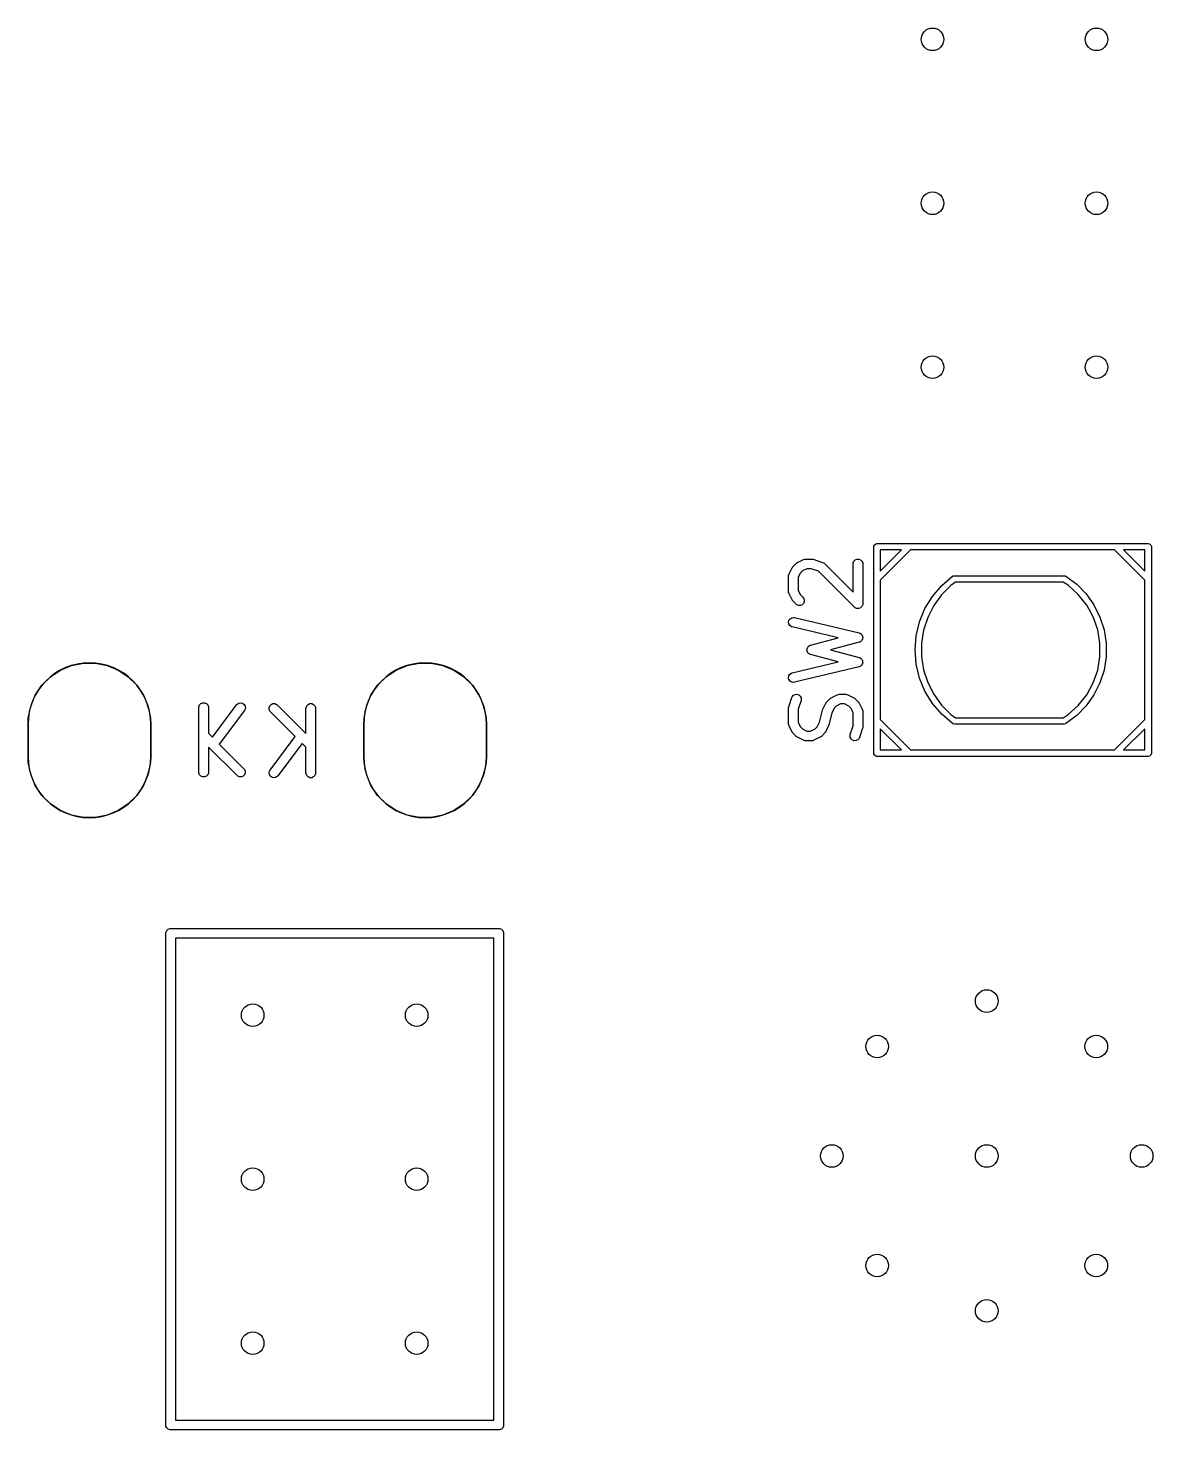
# Model space of a CAD drawing. Extents: x 0.3 to 2.1, y 0.23 to 2.1.
# Drawn here: x 1.415 to 2.101, y 0.233 to 1.088 of the extents above; entities that cross this region are included whole.
import ezdxf

# ---------------------------------------------------------------- set-up
doc = ezdxf.new("R2010")
doc.units = 0
doc.header["$MEASUREMENT"] = 0
doc.layers.add('BLACK', color=7, linetype='CONTINUOUS')

msp = doc.modelspace()

# ---------------------------------------------------------------- linework, layer by layer
at = {"layer": 'BLACK', "linetype": 'CONTINUOUS'}
for p, q in [((1.9311, 0.77165), (1.93125, 0.77241)), ((1.9311, 0.64567), (1.9311, 0.77165)), ((1.93125, 0.77241), (1.93232, 0.77347)), ((1.93232, 0.77347), (1.93307, 0.77362)), ((1.93307, 0.77362), (2.09843, 0.77362)), ((1.95357, 0.76969), (1.93504, 0.75115)), ((1.93504, 0.76969), (1.93504, 0.75672)), ((1.93504, 0.75672), (1.948, 0.76969)), ((1.948, 0.76969), (1.93504, 0.76969)), ((2.07792, 0.76969), (1.95357, 0.76969)), ((2.09646, 0.75115), (2.07792, 0.76969)), ((2.08349, 0.76969), (2.09646, 0.75672)), ((2.09646, 0.76969), (2.08349, 0.76969)), ((2.09646, 0.75672), (2.09646, 0.76969)), ((2.09843, 0.77362), (2.09918, 0.77347)), ((2.09918, 0.77347), (2.10024, 0.77241)), ((2.10024, 0.77241), (2.10039, 0.77165)), ((2.10039, 0.77165), (2.10039, 0.64567)), ((1.88187, 0.75949), (1.88374, 0.76137)), ((1.88374, 0.76137), (1.88397, 0.76155)), ((1.88397, 0.76155), (1.88402, 0.76161)), ((1.88402, 0.76161), (1.88411, 0.76167)), ((1.88411, 0.76167), (1.88419, 0.76174)), ((1.88419, 0.76174), (1.88426, 0.76177)), ((1.88426, 0.76177), (1.88451, 0.76192)), ((1.88451, 0.76192), (1.88826, 0.7638)), ((1.88826, 0.7638), (1.8888, 0.764)), ((1.8888, 0.764), (1.8889, 0.76401)), ((1.8889, 0.76401), (1.889, 0.76405)), ((1.889, 0.76405), (1.88958, 0.76411)), ((1.88958, 0.76411), (1.89333, 0.76411)), ((1.89333, 0.76411), (1.89362, 0.76408)), ((1.89362, 0.76408), (1.8937, 0.76408)), ((1.8937, 0.76408), (1.8938, 0.76406)), ((1.8938, 0.76406), (1.8939, 0.76405)), ((1.8939, 0.76405), (1.89398, 0.76402)), ((1.89398, 0.76402), (1.89426, 0.76396)), ((1.89426, 0.76396), (1.89989, 0.76208)), ((1.89989, 0.76208), (1.90041, 0.76185)), ((1.90041, 0.76185), (1.90049, 0.76178)), ((1.90049, 0.76178), (1.90059, 0.76174)), ((1.90059, 0.76174), (1.90104, 0.76137)), ((1.90104, 0.76137), (1.9185, 0.74391)), ((1.9185, 0.76115), (1.91855, 0.76173)), ((1.9185, 0.74391), (1.9185, 0.76115)), ((1.91855, 0.76173), (1.91899, 0.7628)), ((1.91899, 0.7628), (1.91981, 0.76361)), ((1.91981, 0.76361), (1.92087, 0.76405)), ((1.92087, 0.76405), (1.92203, 0.76405)), ((1.92203, 0.76405), (1.92309, 0.76361)), ((1.92309, 0.76361), (1.9239, 0.7628)), ((1.9239, 0.7628), (1.92435, 0.76173)), ((1.92435, 0.76173), (1.9244, 0.76115)), ((1.9244, 0.76115), (1.9244, 0.73678)), ((1.87913, 0.75366), (1.87918, 0.75423)), ((1.87913, 0.74428), (1.87913, 0.75366)), ((1.87918, 0.75423), (1.87922, 0.75433)), ((1.87922, 0.75433), (1.87923, 0.75444)), ((1.87923, 0.75444), (1.87944, 0.75498)), ((1.87944, 0.75498), (1.88131, 0.75873)), ((1.88131, 0.75873), (1.88147, 0.75897)), ((1.88147, 0.75897), (1.8815, 0.75905)), ((1.8815, 0.75905), (1.88157, 0.75913)), ((1.88157, 0.75913), (1.88162, 0.75922)), ((1.88162, 0.75922), (1.88168, 0.75927)), ((1.88168, 0.75927), (1.88187, 0.75949)), ((1.88638, 0.75566), (1.88503, 0.75296)), ((1.88503, 0.75296), (1.88503, 0.74498)), ((1.88758, 0.75685), (1.88638, 0.75566)), ((1.89028, 0.7582), (1.88758, 0.75685)), ((1.89285, 0.7582), (1.89028, 0.7582)), ((1.89736, 0.7567), (1.89285, 0.7582)), ((1.91936, 0.7347), (1.89736, 0.7567)), ((1.97254, 0.7479), (1.97916, 0.75356)), ((1.97916, 0.75356), (1.97942, 0.75365)), ((1.97916, 0.75356), (1.97916, 0.75356)), ((1.97942, 0.75365), (1.97956, 0.75379)), ((1.97956, 0.75379), (1.98031, 0.75394)), ((1.98031, 0.75394), (1.98031, 0.75394)), ((1.98031, 0.75394), (1.98031, 0.75394)), ((1.98031, 0.75394), (1.98031, 0.75394)), ((1.98031, 0.75394), (2.04724, 0.75394)), ((2.04724, 0.75394), (2.048, 0.75379)), ((2.048, 0.75379), (2.0481, 0.75368)), ((2.0481, 0.75368), (2.0483, 0.75363)), ((2.0483, 0.75363), (2.0483, 0.75363)), ((2.0483, 0.75363), (2.05488, 0.74869)), ((1.87918, 0.74371), (1.87913, 0.74428)), ((1.88503, 0.74498), (1.88638, 0.74228)), ((1.93504, 0.75115), (1.93504, 0.66617)), ((1.96689, 0.74128), (1.97254, 0.7479)), ((1.97819, 0.74799), (1.97246, 0.74225)), ((1.98096, 0.75), (1.97819, 0.74799)), ((2.04667, 0.75), (1.98096, 0.75)), ((2.04968, 0.74808), (2.04667, 0.75)), ((2.05582, 0.74254), (2.04968, 0.74808)), ((2.05488, 0.74869), (2.06062, 0.7428)), ((2.09646, 0.66617), (2.09646, 0.75115)), ((1.87922, 0.74361), (1.87918, 0.74371)), ((1.87923, 0.7435), (1.87922, 0.74361)), ((1.87944, 0.74296), (1.87923, 0.7435)), ((1.88131, 0.73921), (1.87944, 0.74296)), ((1.88147, 0.73896), (1.88131, 0.73921)), ((1.8815, 0.73889), (1.88147, 0.73896)), ((1.88157, 0.73881), (1.8815, 0.73889)), ((1.88162, 0.73872), (1.88157, 0.73881)), ((1.88168, 0.73867), (1.88162, 0.73872)), ((1.88187, 0.73844), (1.88168, 0.73867)), ((1.88374, 0.73657), (1.88187, 0.73844)), ((1.88419, 0.7362), (1.88374, 0.73657)), ((1.88525, 0.73576), (1.88419, 0.7362)), ((1.88641, 0.73576), (1.88525, 0.73576)), ((1.88638, 0.74228), (1.88792, 0.74075)), ((1.88747, 0.7362), (1.88641, 0.73576)), ((1.88828, 0.73702), (1.88747, 0.7362)), ((1.88792, 0.74075), (1.88828, 0.7403)), ((1.88828, 0.7403), (1.88873, 0.73923)), ((1.88873, 0.73808), (1.88828, 0.73702)), ((1.88873, 0.73923), (1.88873, 0.73808)), ((1.92422, 0.7359), (1.9239, 0.73514)), ((1.92435, 0.73621), (1.92422, 0.7359)), ((1.9244, 0.73678), (1.92435, 0.73621)), ((1.96234, 0.73385), (1.96689, 0.74128)), ((1.96769, 0.73568), (1.96401, 0.72845)), ((1.97246, 0.74225), (1.96769, 0.73568)), ((2.06096, 0.73604), (2.05582, 0.74254)), ((2.06062, 0.7428), (2.06538, 0.73609)), ((2.06495, 0.72878), (2.06096, 0.73604)), ((2.06538, 0.73609), (2.06906, 0.72874)), ((1.8794, 0.72677), (1.88007, 0.7277)), ((1.88007, 0.7277), (1.88105, 0.7283)), ((1.88105, 0.7283), (1.88219, 0.72849)), ((1.88219, 0.72849), (1.88276, 0.72841)), ((1.88276, 0.72841), (1.92213, 0.71903)), ((1.91981, 0.73433), (1.91936, 0.7347)), ((1.92056, 0.73402), (1.91981, 0.73433)), ((1.92087, 0.73389), (1.92056, 0.73402)), ((1.92203, 0.73389), (1.92087, 0.73389)), ((1.92087, 0.73389), (1.92087, 0.73389)), ((1.92309, 0.73433), (1.92203, 0.73389)), ((1.9239, 0.73514), (1.92309, 0.73433)), ((1.95901, 0.72581), (1.96234, 0.73385)), ((1.96401, 0.72845), (1.9615, 0.72073)), ((2.06767, 0.72096), (2.06495, 0.72878)), ((2.06906, 0.72874), (2.07156, 0.7209)), ((1.87913, 0.72564), (1.8794, 0.72677)), ((1.87931, 0.72451), (1.87913, 0.72564)), ((1.87991, 0.72353), (1.87931, 0.72451)), ((1.88085, 0.72285), (1.87991, 0.72353)), ((1.8814, 0.72266), (1.88085, 0.72285)), ((1.90938, 0.716), (1.8814, 0.72266)), ((1.92213, 0.71903), (1.92233, 0.71896)), ((1.92233, 0.71896), (1.9224, 0.71896)), ((1.9224, 0.71896), (1.92247, 0.71892)), ((1.92247, 0.71892), (1.92268, 0.71884)), ((1.92268, 0.71884), (1.92303, 0.71859)), ((1.92303, 0.71859), (1.9234, 0.71838)), ((1.9234, 0.71838), (1.92349, 0.71826)), ((1.95698, 0.71734), (1.95901, 0.72581)), ((1.9615, 0.72073), (1.96023, 0.71272)), ((2.06904, 0.7128), (2.06767, 0.72096)), ((2.07156, 0.7209), (2.07283, 0.71277)), ((1.89053, 0.70961), (1.89063, 0.70978)), ((1.89063, 0.70978), (1.89068, 0.70996)), ((1.89068, 0.70996), (1.89092, 0.71027)), ((1.89092, 0.71027), (1.89111, 0.71061)), ((1.89111, 0.71061), (1.89126, 0.71073)), ((1.89126, 0.71073), (1.89138, 0.71088)), ((1.89138, 0.71088), (1.89172, 0.71107)), ((1.89172, 0.71107), (1.89203, 0.71131)), ((1.89203, 0.71131), (1.89231, 0.71142)), ((1.89231, 0.71142), (1.89238, 0.71146)), ((1.89238, 0.71146), (1.89243, 0.71146)), ((1.89243, 0.71146), (1.89257, 0.71151)), ((1.89257, 0.71151), (1.90938, 0.716)), ((1.92221, 0.71331), (1.90479, 0.70866)), ((1.92241, 0.71338), (1.92221, 0.71331)), ((1.92248, 0.71339), (1.92241, 0.71338)), ((1.92254, 0.71343), (1.92248, 0.71339)), ((1.92275, 0.71351), (1.92254, 0.71343)), ((1.92309, 0.71377), (1.92275, 0.71351)), ((1.92346, 0.714), (1.92309, 0.71377)), ((1.92355, 0.71412), (1.92346, 0.714)), ((1.92349, 0.71826), (1.92361, 0.71817)), ((1.92367, 0.71421), (1.92355, 0.71412)), ((1.92361, 0.71817), (1.92384, 0.7178)), ((1.92388, 0.71458), (1.92367, 0.71421)), ((1.92384, 0.7178), (1.9241, 0.71746)), ((1.92413, 0.71493), (1.92388, 0.71458)), ((1.9241, 0.71746), (1.92414, 0.71732)), ((1.92417, 0.71508), (1.92413, 0.71493)), ((1.92414, 0.71732), (1.92422, 0.71719)), ((1.92424, 0.71521), (1.92417, 0.71508)), ((1.92422, 0.71719), (1.92429, 0.71676)), ((1.9243, 0.71563), (1.92424, 0.71521)), ((1.92429, 0.71676), (1.9244, 0.71635)), ((1.9244, 0.71605), (1.9243, 0.71563)), ((1.9244, 0.71635), (1.92438, 0.7162)), ((1.92438, 0.7162), (1.9244, 0.71605)), ((1.95629, 0.70866), (1.95698, 0.71734)), ((1.96023, 0.71272), (1.96023, 0.7046)), ((2.06904, 0.70452), (2.06904, 0.7128)), ((2.07283, 0.71277), (2.07283, 0.70455)), ((1.8814, 0.69466), (1.90938, 0.70132)), ((1.89038, 0.70885), (1.89048, 0.70923)), ((1.89041, 0.70866), (1.89038, 0.70885)), ((1.89038, 0.70847), (1.89041, 0.70866)), ((1.89048, 0.7081), (1.89038, 0.70847)), ((1.89048, 0.70923), (1.89053, 0.70961)), ((1.89053, 0.70771), (1.89048, 0.7081)), ((1.89063, 0.70754), (1.89053, 0.70771)), ((1.89068, 0.70736), (1.89063, 0.70754)), ((1.89092, 0.70705), (1.89068, 0.70736)), ((1.89111, 0.70671), (1.89092, 0.70705)), ((1.89126, 0.7066), (1.89111, 0.70671)), ((1.89138, 0.70644), (1.89126, 0.7066)), ((1.89172, 0.70625), (1.89138, 0.70644)), ((1.89203, 0.70601), (1.89172, 0.70625)), ((1.89231, 0.70591), (1.89203, 0.70601)), ((1.89238, 0.70587), (1.89231, 0.70591)), ((1.89243, 0.70586), (1.89238, 0.70587)), ((1.89257, 0.70581), (1.89243, 0.70586)), ((1.90938, 0.70132), (1.89257, 0.70581)), ((1.90479, 0.70866), (1.92221, 0.70402)), ((1.92221, 0.70402), (1.92241, 0.70394)), ((1.92241, 0.70394), (1.92248, 0.70393)), ((1.92248, 0.70393), (1.92254, 0.70389)), ((1.92254, 0.70389), (1.92275, 0.70381)), ((1.92275, 0.70381), (1.92309, 0.70355)), ((1.92309, 0.70355), (1.92346, 0.70333)), ((1.92346, 0.70333), (1.92355, 0.7032)), ((1.92355, 0.7032), (1.92367, 0.70311)), ((1.92367, 0.70311), (1.92388, 0.70274)), ((1.92388, 0.70274), (1.92413, 0.70239)), ((1.92413, 0.70239), (1.92417, 0.70225)), ((1.92417, 0.70225), (1.92424, 0.70211)), ((1.92424, 0.70211), (1.9243, 0.70169)), ((1.9243, 0.70169), (1.9244, 0.70127)), ((1.9244, 0.70127), (1.92438, 0.70112)), ((1.95698, 0.69998), (1.95629, 0.70866)), ((1.96023, 0.7046), (1.9615, 0.69659)), ((2.06767, 0.69636), (2.06904, 0.70452)), ((2.07283, 0.70455), (2.07156, 0.69642)), ((1.42903, 0.6923), (1.43512, 0.69637)), ((1.43512, 0.69637), (1.4419, 0.69918)), ((1.4419, 0.69918), (1.44909, 0.70061)), ((1.44909, 0.70061), (1.45642, 0.70061)), ((1.45642, 0.70061), (1.46361, 0.69918)), ((1.46361, 0.69918), (1.47039, 0.69637)), ((1.47039, 0.69637), (1.47648, 0.6923)), ((1.63375, 0.6923), (1.63985, 0.69637)), ((1.63985, 0.69637), (1.64662, 0.69918)), ((1.64662, 0.69918), (1.65381, 0.70061)), ((1.65381, 0.70061), (1.66115, 0.70061)), ((1.66115, 0.70061), (1.66834, 0.69918)), ((1.66834, 0.69918), (1.67511, 0.69637)), ((1.67511, 0.69637), (1.68121, 0.6923)), ((1.87913, 0.69168), (1.87931, 0.69282)), ((1.87931, 0.69282), (1.87991, 0.6938)), ((1.87991, 0.6938), (1.88085, 0.69447)), ((1.88085, 0.69447), (1.8814, 0.69466)), ((1.92213, 0.69829), (1.88276, 0.68892)), ((1.92233, 0.69836), (1.92213, 0.69829)), ((1.9224, 0.69837), (1.92233, 0.69836)), ((1.92247, 0.6984), (1.9224, 0.69837)), ((1.92268, 0.69848), (1.92247, 0.6984)), ((1.92303, 0.69873), (1.92268, 0.69848)), ((1.9234, 0.69894), (1.92303, 0.69873)), ((1.92349, 0.69907), (1.9234, 0.69894)), ((1.92361, 0.69915), (1.92349, 0.69907)), ((1.92384, 0.69952), (1.92361, 0.69915)), ((1.9241, 0.69986), (1.92384, 0.69952)), ((1.92414, 0.70001), (1.9241, 0.69986)), ((1.92422, 0.70014), (1.92414, 0.70001)), ((1.92429, 0.70056), (1.92422, 0.70014)), ((1.9244, 0.70097), (1.92429, 0.70056)), ((1.92438, 0.70112), (1.9244, 0.70097)), ((1.95901, 0.69151), (1.95698, 0.69998)), ((1.9615, 0.69659), (1.96401, 0.68887)), ((2.06495, 0.68854), (2.06767, 0.69636)), ((2.07156, 0.69642), (2.06906, 0.68859)), ((1.41977, 0.68102), (1.42384, 0.68711)), ((1.42384, 0.68711), (1.42903, 0.6923)), ((1.47648, 0.6923), (1.48167, 0.68711)), ((1.48167, 0.68711), (1.48574, 0.68102)), ((1.6245, 0.68102), (1.62857, 0.68711)), ((1.62857, 0.68711), (1.63375, 0.6923)), ((1.68121, 0.6923), (1.68639, 0.68711)), ((1.68639, 0.68711), (1.69047, 0.68102)), ((1.8794, 0.69056), (1.87913, 0.69168)), ((1.88007, 0.68962), (1.8794, 0.69056)), ((1.88105, 0.68902), (1.88007, 0.68962)), ((1.88219, 0.68884), (1.88105, 0.68902)), ((1.88276, 0.68892), (1.88219, 0.68884)), ((1.96234, 0.68347), (1.95901, 0.69151)), ((1.96401, 0.68887), (1.96769, 0.68164)), ((2.06096, 0.68128), (2.06495, 0.68854)), ((2.06906, 0.68859), (2.06538, 0.68123)), ((1.41696, 0.67424), (1.41977, 0.68102)), ((1.48574, 0.68102), (1.48855, 0.67424)), ((1.51999, 0.67509), (1.5208, 0.6759)), ((1.5208, 0.6759), (1.52187, 0.67635)), ((1.52187, 0.67635), (1.52302, 0.67635)), ((1.52302, 0.67635), (1.52409, 0.6759)), ((1.52409, 0.6759), (1.5249, 0.67509)), ((1.54258, 0.67522), (1.54297, 0.67565)), ((1.54297, 0.67565), (1.54396, 0.67624)), ((1.54396, 0.67624), (1.5451, 0.6764)), ((1.5451, 0.6764), (1.54622, 0.67611)), ((1.54622, 0.67611), (1.54714, 0.67542)), ((1.56365, 0.67546), (1.56472, 0.6759)), ((1.56472, 0.6759), (1.56587, 0.6759)), ((1.56587, 0.6759), (1.56693, 0.67546)), ((1.58615, 0.67546), (1.58722, 0.6759)), ((1.58722, 0.6759), (1.58837, 0.6759)), ((1.58837, 0.6759), (1.58943, 0.67546)), ((1.62169, 0.67424), (1.6245, 0.68102)), ((1.69047, 0.68102), (1.69327, 0.67424)), ((1.87928, 0.67397), (1.88115, 0.6796)), ((1.88115, 0.6796), (1.88139, 0.68013)), ((1.88139, 0.68013), (1.88214, 0.681)), ((1.88214, 0.681), (1.88317, 0.68151)), ((1.88317, 0.68151), (1.88432, 0.68159)), ((1.88432, 0.68159), (1.88542, 0.68123)), ((1.88676, 0.67773), (1.88503, 0.67256)), ((1.88542, 0.68123), (1.88629, 0.68048)), ((1.88629, 0.68048), (1.8868, 0.67945)), ((1.88688, 0.6783), (1.88676, 0.67773)), ((1.8868, 0.67945), (1.88688, 0.6783)), ((1.90006, 0.67249), (1.90194, 0.67624)), ((1.90194, 0.67624), (1.90209, 0.67648)), ((1.90209, 0.67648), (1.90212, 0.67656)), ((1.90212, 0.67656), (1.90219, 0.67664)), ((1.90219, 0.67664), (1.90224, 0.67673)), ((1.90224, 0.67673), (1.9023, 0.67678)), ((1.9023, 0.67678), (1.90249, 0.677)), ((1.90249, 0.677), (1.90436, 0.67888)), ((1.90436, 0.67888), (1.90459, 0.67906)), ((1.90459, 0.67906), (1.90464, 0.67912)), ((1.90464, 0.67912), (1.90473, 0.67918)), ((1.90473, 0.67918), (1.90481, 0.67925)), ((1.90481, 0.67925), (1.90488, 0.67928)), ((1.90488, 0.67928), (1.90513, 0.67943)), ((1.90513, 0.67943), (1.90888, 0.68131)), ((1.9109, 0.67571), (1.9082, 0.67436)), ((1.90888, 0.68131), (1.90942, 0.68151)), ((1.90942, 0.68151), (1.90953, 0.68152)), ((1.90953, 0.68152), (1.90962, 0.68156)), ((1.90962, 0.68156), (1.9102, 0.68162)), ((1.9102, 0.68162), (1.91395, 0.68162)), ((1.91325, 0.67571), (1.9109, 0.67571)), ((1.91595, 0.67436), (1.91325, 0.67571)), ((1.91395, 0.68162), (1.91453, 0.68156)), ((1.91453, 0.68156), (1.91462, 0.68152)), ((1.91462, 0.68152), (1.91473, 0.68151)), ((1.91473, 0.68151), (1.91527, 0.68131)), ((1.91527, 0.68131), (1.91902, 0.67943)), ((1.91902, 0.67943), (1.91927, 0.67928)), ((1.91927, 0.67928), (1.91934, 0.67925)), ((1.91934, 0.67925), (1.91942, 0.67918)), ((1.91942, 0.67918), (1.91951, 0.67912)), ((1.91951, 0.67912), (1.91956, 0.67906)), ((1.91956, 0.67906), (1.91979, 0.67888)), ((1.91979, 0.67888), (1.92166, 0.677)), ((1.92166, 0.677), (1.92185, 0.67678)), ((1.92185, 0.67678), (1.92191, 0.67673)), ((1.92191, 0.67673), (1.92196, 0.67664)), ((1.92196, 0.67664), (1.92203, 0.67656)), ((1.92203, 0.67656), (1.92206, 0.67648)), ((1.92206, 0.67648), (1.92222, 0.67624)), ((1.92222, 0.67624), (1.92409, 0.67249)), ((1.96689, 0.67604), (1.96234, 0.68347)), ((1.97254, 0.66942), (1.96689, 0.67604)), ((1.96769, 0.68164), (1.97246, 0.67507)), ((2.05582, 0.67479), (2.06096, 0.68128)), ((2.06538, 0.68123), (2.06062, 0.67452)), ((1.41535, 0.66339), (1.41553, 0.66705)), ((1.41553, 0.66705), (1.41696, 0.67424)), ((1.48855, 0.67424), (1.48998, 0.66705)), ((1.48998, 0.66705), (1.49016, 0.66339)), ((1.51949, 0.67345), (1.51955, 0.67403)), ((1.51949, 0.63408), (1.51949, 0.67345)), ((1.51955, 0.67403), (1.51999, 0.67509)), ((1.5249, 0.67509), (1.52534, 0.67403)), ((1.52534, 0.67403), (1.5254, 0.67345)), ((1.5254, 0.67345), (1.5254, 0.6578)), ((1.52775, 0.65545), (1.54258, 0.67522)), ((1.5473, 0.67168), (1.53197, 0.65123)), ((1.54714, 0.67542), (1.54773, 0.67443)), ((1.5476, 0.67217), (1.5473, 0.67168)), ((1.54789, 0.67329), (1.5476, 0.67217)), ((1.54773, 0.67443), (1.54789, 0.67329)), ((1.5624, 0.67358), (1.56284, 0.67465)), ((1.5624, 0.67243), (1.5624, 0.67358)), ((1.56284, 0.67137), (1.5624, 0.67243)), ((1.56284, 0.67465), (1.56365, 0.67546)), ((1.56321, 0.67092), (1.56284, 0.67137)), ((1.57827, 0.65586), (1.56321, 0.67092)), ((1.56693, 0.67546), (1.56738, 0.6751)), ((1.56738, 0.6751), (1.58484, 0.65764)), ((1.58484, 0.67301), (1.5849, 0.67358)), ((1.58484, 0.65764), (1.58484, 0.67301)), ((1.5849, 0.67358), (1.58534, 0.67465)), ((1.58534, 0.67465), (1.58615, 0.67546)), ((1.58943, 0.67546), (1.59025, 0.67465)), ((1.59025, 0.67465), (1.59069, 0.67358)), ((1.59069, 0.67358), (1.59074, 0.67301)), ((1.59074, 0.67301), (1.59074, 0.63364)), ((1.62008, 0.66339), (1.62026, 0.66705)), ((1.62026, 0.66705), (1.62169, 0.67424)), ((1.69327, 0.67424), (1.6947, 0.66705)), ((1.6947, 0.66705), (1.69488, 0.66339)), ((1.87913, 0.67304), (1.87916, 0.67333)), ((1.87913, 0.66367), (1.87913, 0.67304)), ((1.87915, 0.67341), (1.87917, 0.67351)), ((1.87916, 0.67333), (1.87915, 0.67341)), ((1.87917, 0.67351), (1.87918, 0.67362)), ((1.87918, 0.67362), (1.87921, 0.67369)), ((1.87921, 0.67369), (1.87928, 0.67397)), ((1.88503, 0.67256), (1.88503, 0.66436)), ((1.89804, 0.6647), (1.89984, 0.67188)), ((1.89984, 0.67188), (1.89985, 0.67192)), ((1.89985, 0.67195), (1.89995, 0.67219)), ((1.89985, 0.67192), (1.89985, 0.67195)), ((1.89995, 0.67219), (1.90003, 0.67243)), ((1.90003, 0.67243), (1.90004, 0.67244)), ((1.90004, 0.67244), (1.90006, 0.67249)), ((1.90549, 0.67014), (1.90369, 0.66295)), ((1.907, 0.67317), (1.90549, 0.67014)), ((1.9082, 0.67436), (1.907, 0.67317)), ((1.91715, 0.67317), (1.91595, 0.67436)), ((1.9185, 0.67047), (1.91715, 0.67317)), ((1.9185, 0.66227), (1.9185, 0.67047)), ((1.92409, 0.67249), (1.9243, 0.67195)), ((1.9243, 0.67195), (1.9243, 0.67184)), ((1.9243, 0.67184), (1.92435, 0.67174)), ((1.92435, 0.67174), (1.9244, 0.67117)), ((1.9244, 0.67117), (1.9244, 0.66179)), ((1.97246, 0.67507), (1.97819, 0.66933)), ((1.97916, 0.66376), (1.97254, 0.66942)), ((1.97819, 0.66933), (1.98096, 0.66732)), ((1.98096, 0.66732), (2.04667, 0.66732)), ((2.04667, 0.66732), (2.04968, 0.66924)), ((2.05488, 0.66863), (2.0483, 0.66369)), ((2.04968, 0.66924), (2.05582, 0.67479)), ((2.06062, 0.67452), (2.05488, 0.66863)), ((1.41535, 0.6437), (1.41535, 0.66339)), ((1.41535, 0.66339), (1.41535, 0.6437)), ((1.49016, 0.66339), (1.49016, 0.6437)), ((1.49016, 0.6437), (1.49016, 0.66339)), ((1.62008, 0.6437), (1.62008, 0.66339)), ((1.62008, 0.66339), (1.62008, 0.6437)), ((1.69488, 0.66339), (1.69488, 0.6437)), ((1.69488, 0.6437), (1.69488, 0.66339)), ((1.87918, 0.66309), (1.87913, 0.66367)), ((1.87922, 0.66299), (1.87918, 0.66309)), ((1.87923, 0.66289), (1.87922, 0.66299)), ((1.87944, 0.66235), (1.87923, 0.66289)), ((1.88131, 0.6586), (1.87944, 0.66235)), ((1.88147, 0.65835), (1.88131, 0.6586)), ((1.88503, 0.66436), (1.88638, 0.66167)), ((1.88638, 0.66167), (1.88758, 0.66047)), ((1.88758, 0.66047), (1.89028, 0.65912)), ((1.89028, 0.65912), (1.89263, 0.65912)), ((1.89263, 0.65912), (1.89533, 0.66047)), ((1.89533, 0.66047), (1.89653, 0.66167)), ((1.89653, 0.66167), (1.89804, 0.6647)), ((1.90159, 0.6586), (1.90144, 0.65835)), ((1.90347, 0.66235), (1.90159, 0.6586)), ((1.90348, 0.66239), (1.90347, 0.66235)), ((1.9035, 0.66241), (1.90348, 0.66239)), ((1.90358, 0.66265), (1.9035, 0.66241)), ((1.90368, 0.66289), (1.90358, 0.66265)), ((1.90369, 0.66295), (1.90368, 0.66291)), ((1.90368, 0.66291), (1.90368, 0.66289)), ((1.91677, 0.6571), (1.9185, 0.66227)), ((1.92425, 0.66086), (1.92238, 0.65523)), ((1.92432, 0.66114), (1.92425, 0.66086)), ((1.92435, 0.66122), (1.92432, 0.66114)), ((1.92436, 0.66132), (1.92435, 0.66122)), ((1.92438, 0.66142), (1.92436, 0.66132)), ((1.9244, 0.66179), (1.92437, 0.6615)), ((1.92437, 0.6615), (1.92438, 0.66142)), ((1.93504, 0.66617), (1.95357, 0.64764)), ((1.948, 0.64764), (1.93504, 0.6606)), ((1.93504, 0.6606), (1.93504, 0.64764)), ((1.97942, 0.66368), (1.97916, 0.66376)), ((1.97916, 0.66376), (1.97916, 0.66376)), ((1.97956, 0.66354), (1.97942, 0.66368)), ((1.98031, 0.66339), (1.97956, 0.66354)), ((2.04724, 0.66339), (1.98031, 0.66339)), ((1.98031, 0.66339), (1.98031, 0.66339)), ((1.98031, 0.66339), (1.98031, 0.66339)), ((1.98031, 0.66339), (1.98031, 0.66339)), ((2.048, 0.66354), (2.04724, 0.66339)), ((2.0481, 0.66364), (2.048, 0.66354)), ((2.0483, 0.66369), (2.0481, 0.66364)), ((2.07792, 0.64764), (2.09646, 0.66617)), ((2.09646, 0.6606), (2.08349, 0.64764)), ((2.09646, 0.64764), (2.09646, 0.6606)), ((1.5254, 0.6578), (1.52775, 0.65545)), ((1.53197, 0.65123), (1.54703, 0.63617)), ((1.56293, 0.63541), (1.57827, 0.65586)), ((1.58249, 0.65164), (1.56766, 0.63187)), ((1.58484, 0.64929), (1.58249, 0.65164)), ((1.8815, 0.65828), (1.88147, 0.65835)), ((1.88157, 0.6582), (1.8815, 0.65828)), ((1.88162, 0.65811), (1.88157, 0.6582)), ((1.88168, 0.65806), (1.88162, 0.65811)), ((1.88187, 0.65783), (1.88168, 0.65806)), ((1.88374, 0.65595), (1.88187, 0.65783)), ((1.88397, 0.65577), (1.88374, 0.65595)), ((1.88402, 0.65571), (1.88397, 0.65577)), ((1.88411, 0.65565), (1.88402, 0.65571)), ((1.88419, 0.65559), (1.88411, 0.65565)), ((1.88426, 0.65556), (1.88419, 0.65559)), ((1.88451, 0.6554), (1.88426, 0.65556)), ((1.88826, 0.65353), (1.88451, 0.6554)), ((1.8888, 0.65332), (1.88826, 0.65353)), ((1.8889, 0.65331), (1.8888, 0.65332)), ((1.889, 0.65327), (1.8889, 0.65331)), ((1.88958, 0.65322), (1.889, 0.65327)), ((1.89333, 0.65322), (1.88958, 0.65322)), ((1.8939, 0.65327), (1.89333, 0.65322)), ((1.894, 0.65331), (1.8939, 0.65327)), ((1.89411, 0.65332), (1.894, 0.65331)), ((1.89465, 0.65353), (1.89411, 0.65332)), ((1.8984, 0.6554), (1.89465, 0.65353)), ((1.89865, 0.65556), (1.8984, 0.6554)), ((1.89872, 0.65559), (1.89865, 0.65556)), ((1.8988, 0.65565), (1.89872, 0.65559)), ((1.89889, 0.65571), (1.8988, 0.65565)), ((1.89894, 0.65577), (1.89889, 0.65571)), ((1.89917, 0.65595), (1.89894, 0.65577)), ((1.90104, 0.65783), (1.89917, 0.65595)), ((1.90123, 0.65806), (1.90104, 0.65783)), ((1.90129, 0.65811), (1.90123, 0.65806)), ((1.90134, 0.6582), (1.90129, 0.65811)), ((1.90141, 0.65828), (1.90134, 0.6582)), ((1.90144, 0.65835), (1.90141, 0.65828)), ((1.91665, 0.65654), (1.91677, 0.6571)), ((1.91673, 0.65539), (1.91665, 0.65654)), ((1.91724, 0.65436), (1.91673, 0.65539)), ((1.91811, 0.6536), (1.91724, 0.65436)), ((1.91921, 0.65324), (1.91811, 0.6536)), ((1.92035, 0.65332), (1.91921, 0.65324)), ((1.92139, 0.65384), (1.92035, 0.65332)), ((1.92214, 0.65471), (1.92139, 0.65384)), ((1.92238, 0.65523), (1.92214, 0.65471)), ((1.41553, 0.64003), (1.41535, 0.6437)), ((1.49016, 0.6437), (1.48998, 0.64003)), ((1.54285, 0.63199), (1.5254, 0.64945)), ((1.5254, 0.64945), (1.5254, 0.63408)), ((1.58484, 0.63364), (1.58484, 0.64929)), ((1.62026, 0.64003), (1.62008, 0.6437)), ((1.69488, 0.6437), (1.6947, 0.64003)), ((1.93125, 0.64492), (1.9311, 0.64567)), ((1.93232, 0.64385), (1.93125, 0.64492)), ((1.93307, 0.6437), (1.93232, 0.64385)), ((2.09843, 0.6437), (1.93307, 0.6437)), ((1.93504, 0.64764), (1.948, 0.64764)), ((1.95357, 0.64764), (2.07792, 0.64764)), ((2.08349, 0.64764), (2.09646, 0.64764)), ((2.09918, 0.64385), (2.09843, 0.6437)), ((2.10024, 0.64492), (2.09918, 0.64385)), ((2.10039, 0.64567), (2.10024, 0.64492)), ((1.41696, 0.63284), (1.41553, 0.64003)), ((1.41977, 0.62607), (1.41696, 0.63284)), ((1.48855, 0.63284), (1.48574, 0.62607)), ((1.48998, 0.64003), (1.48855, 0.63284)), ((1.51955, 0.6335), (1.51949, 0.63408)), ((1.51999, 0.63244), (1.51955, 0.6335)), ((1.52534, 0.6335), (1.5249, 0.63244)), ((1.5254, 0.63408), (1.52534, 0.6335)), ((1.54703, 0.63617), (1.5474, 0.63572)), ((1.5474, 0.63572), (1.54784, 0.63466)), ((1.54784, 0.6335), (1.5474, 0.63244)), ((1.54784, 0.63466), (1.54784, 0.6335)), ((1.56235, 0.6338), (1.56263, 0.63491)), ((1.56251, 0.63266), (1.56235, 0.6338)), ((1.56263, 0.63491), (1.56293, 0.63541)), ((1.5849, 0.63306), (1.58484, 0.63364)), ((1.58534, 0.632), (1.5849, 0.63306)), ((1.59069, 0.63306), (1.59025, 0.632)), ((1.59074, 0.63364), (1.59069, 0.63306)), ((1.62169, 0.63284), (1.62026, 0.64003)), ((1.6245, 0.62607), (1.62169, 0.63284)), ((1.69327, 0.63284), (1.69047, 0.62607)), ((1.6947, 0.64003), (1.69327, 0.63284)), ((1.42384, 0.61997), (1.41977, 0.62607)), ((1.48574, 0.62607), (1.48167, 0.61997)), ((1.5208, 0.63162), (1.51999, 0.63244)), ((1.52187, 0.63118), (1.5208, 0.63162)), ((1.52302, 0.63118), (1.52187, 0.63118)), ((1.52409, 0.63162), (1.52302, 0.63118)), ((1.5249, 0.63244), (1.52409, 0.63162)), ((1.5433, 0.63162), (1.54285, 0.63199)), ((1.54437, 0.63118), (1.5433, 0.63162)), ((1.54552, 0.63118), (1.54437, 0.63118)), ((1.54658, 0.63162), (1.54552, 0.63118)), ((1.5474, 0.63244), (1.54658, 0.63162)), ((1.5631, 0.63167), (1.56251, 0.63266)), ((1.56402, 0.63097), (1.5631, 0.63167)), ((1.56513, 0.63069), (1.56402, 0.63097)), ((1.56627, 0.63085), (1.56513, 0.63069)), ((1.56727, 0.63144), (1.56627, 0.63085)), ((1.56766, 0.63187), (1.56727, 0.63144)), ((1.58615, 0.63118), (1.58534, 0.632)), ((1.58722, 0.63074), (1.58615, 0.63118)), ((1.58837, 0.63074), (1.58722, 0.63074)), ((1.58943, 0.63118), (1.58837, 0.63074)), ((1.59025, 0.632), (1.58943, 0.63118)), ((1.62857, 0.61997), (1.6245, 0.62607)), ((1.69047, 0.62607), (1.68639, 0.61997)), ((1.42903, 0.61479), (1.42384, 0.61997)), ((1.48167, 0.61997), (1.47648, 0.61479)), ((1.63375, 0.61479), (1.62857, 0.61997)), ((1.68639, 0.61997), (1.68121, 0.61479)), ((1.43512, 0.61072), (1.42903, 0.61479)), ((1.4419, 0.60791), (1.43512, 0.61072)), ((1.44909, 0.60648), (1.4419, 0.60791)), ((1.46361, 0.60791), (1.45642, 0.60648)), ((1.47039, 0.61072), (1.46361, 0.60791)), ((1.47648, 0.61479), (1.47039, 0.61072)), ((1.63985, 0.61072), (1.63375, 0.61479)), ((1.64662, 0.60791), (1.63985, 0.61072)), ((1.65381, 0.60648), (1.64662, 0.60791)), ((1.66834, 0.60791), (1.66115, 0.60648)), ((1.67511, 0.61072), (1.66834, 0.60791)), ((1.68121, 0.61479), (1.67511, 0.61072)), ((1.45642, 0.60648), (1.44909, 0.60648)), ((1.66115, 0.60648), (1.65381, 0.60648)), ((1.50179, 0.53872), (1.50236, 0.53878)), ((1.50236, 0.53878), (1.70236, 0.53878)), ((1.70236, 0.53878), (1.70294, 0.53872)), ((1.49941, 0.53583), (1.49947, 0.5364)), ((1.49941, 0.23583), (1.49941, 0.53583)), ((1.49947, 0.5364), (1.49991, 0.53747)), ((1.49991, 0.53747), (1.50072, 0.53828)), ((1.50072, 0.53828), (1.50179, 0.53872)), ((1.50531, 0.53287), (1.50531, 0.23878)), ((1.69941, 0.53287), (1.50531, 0.53287)), ((1.69941, 0.23878), (1.69941, 0.53287)), ((1.70294, 0.53872), (1.704, 0.53828)), ((1.704, 0.53828), (1.70482, 0.53747)), ((1.70482, 0.53747), (1.70526, 0.5364)), ((1.70526, 0.5364), (1.70531, 0.53583)), ((1.70531, 0.53583), (1.70531, 0.23583)), ((1.49947, 0.23525), (1.49941, 0.23583)), ((1.49991, 0.23419), (1.49947, 0.23525)), ((1.50072, 0.23337), (1.49991, 0.23419)), ((1.50179, 0.23293), (1.50072, 0.23337)), ((1.50236, 0.23287), (1.50179, 0.23293)), ((1.70236, 0.23287), (1.50236, 0.23287)), ((1.50531, 0.23878), (1.69941, 0.23878)), ((1.70294, 0.23293), (1.70236, 0.23287)), ((1.704, 0.23337), (1.70294, 0.23293)), ((1.70482, 0.23419), (1.704, 0.23337)), ((1.70526, 0.23525), (1.70482, 0.23419)), ((1.70531, 0.23583), (1.70526, 0.23525))]:
    msp.add_line(p, q, dxfattribs=at)
at = {"layer": 'BLACK'}
for centre in [(1.96693, 1.0811), (1.96693, 1.0811), (2.06693, 1.0811), (2.06693, 1.0811), (1.96693, 0.9811), (1.96693, 0.9811), (2.06693, 0.9811), (2.06693, 0.9811), (1.96693, 0.8811), (1.96693, 0.8811), (2.06693, 0.8811), (2.06693, 0.8811), (2, 0.49449), (2, 0.49449), (1.55236, 0.48583), (1.55236, 0.48583), (1.65236, 0.48583), (1.65236, 0.48583), (1.93319, 0.46681), (1.93319, 0.46681), (2.06681, 0.46681), (2.06681, 0.46681), (1.90551, 0.4), (1.90551, 0.4), (2, 0.4), (2, 0.4), (2.09449, 0.4), (2.09449, 0.4), (1.55236, 0.38583), (1.55236, 0.38583), (1.65236, 0.38583), (1.65236, 0.38583), (1.93319, 0.33319), (1.93319, 0.33319), (2.06681, 0.33319), (2.06681, 0.33319), (2, 0.30551), (2, 0.30551), (1.55236, 0.28583), (1.55236, 0.28583), (1.65236, 0.28583), (1.65236, 0.28583)]:
    msp.add_circle(centre, 0.00689, dxfattribs=at)
for centre, start, end in [((1.45276, 0.66339), 0, 180), ((1.65748, 0.66339), 0, 180), ((1.45276, 0.6437), -180, 0), ((1.65748, 0.6437), 180, 360)]:
    msp.add_arc(centre, 0.0374, start, end, dxfattribs=at)

doc.saveas('drawing.dxf')
